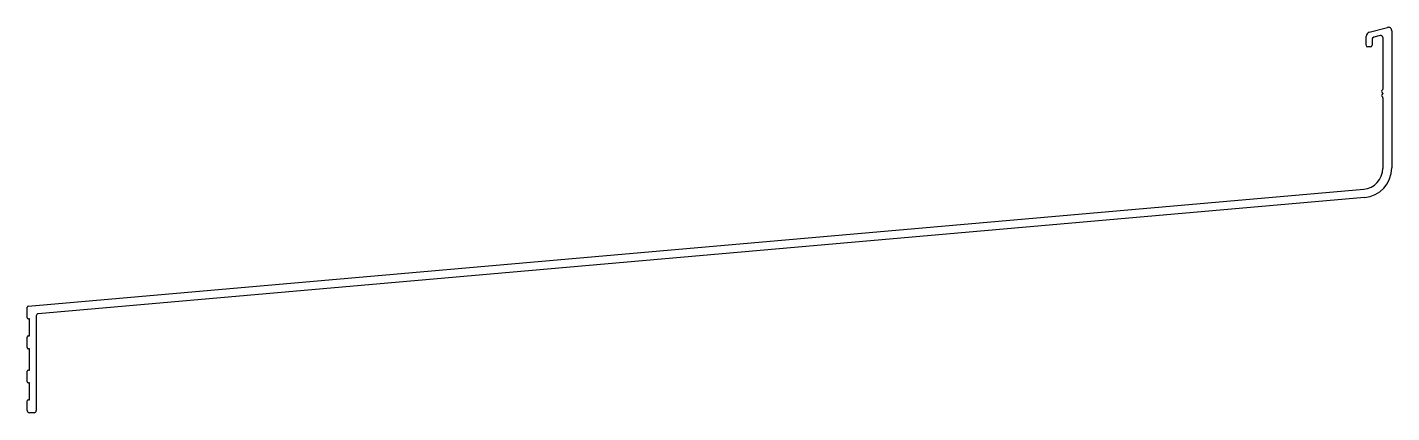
# Model space of a CAD drawing. Extents: x 2598 to 2918, y 1637 to 1727.
import ezdxf

# ---------------------------------------------------------------- set-up
doc = ezdxf.new("R2010")
doc.units = 0
doc.layers.get('0').update_dxf_attribs({"linetype": 'CONTINUOUS'})

msp = doc.modelspace()

# ---------------------------------------------------------------- linework, layer by layer
at = {"linetype": 'CONTINUOUS'}
for p, q in [((2912.11, 1723.19), (2912.11, 1725.26)), ((2912.85, 1726.22), (2917.1, 1727.36)), ((2915.38, 1725.45), (2913.88, 1725.05)), ((2916.01, 1724.97), (2916.01, 1712.9)), ((2918.11, 1726.59), (2918.11, 1694.41)), ((2913.11, 1722.79), (2912.51, 1722.79)), ((2913.51, 1724.57), (2913.51, 1723.19)), ((2915.93, 1712.72), (2915.78, 1712.57)), ((2915.78, 1712.21), (2915.98, 1712.02)), ((2915.98, 1711.76), (2915.78, 1711.57)), ((2915.78, 1711.21), (2915.93, 1711.06)), ((2916.01, 1711.94), (2916.01, 1711.83)), ((2916.01, 1710.88), (2916.01, 1694.31)), ((2598.33, 1662.03), (2911.53, 1689.43)), ((2911.72, 1687.44), (2600.66, 1660.22)), ((2598.11, 1659.26), (2598.11, 1661.78)), ((2598.61, 1659.01), (2598.36, 1659.01)), ((2598.61, 1655.01), (2598.61, 1659.01)), ((2600.21, 1659.72), (2600.21, 1637.51)), ((2598.11, 1652.26), (2598.11, 1654.76)), ((2598.36, 1655.01), (2598.61, 1655.01)), ((2598.61, 1652.01), (2598.36, 1652.01)), ((2598.61, 1647.01), (2598.61, 1652.01)), ((2598.11, 1644.26), (2598.11, 1646.76)), ((2598.36, 1647.01), (2598.61, 1647.01)), ((2598.61, 1644.01), (2598.36, 1644.01)), ((2598.61, 1640.01), (2598.61, 1644.01)), ((2598.11, 1637.51), (2598.11, 1639.76)), ((2598.36, 1640.01), (2598.61, 1640.01)), ((2599.71, 1637.01), (2598.61, 1637.01))]:
    msp.add_line(p, q, dxfattribs=at)
for centre, radius, start, end in [((2913.11, 1725.26), 1, 105, 180), ((2914.01, 1724.57), 0.5, 105, 180), ((2915.51, 1724.97), 0.5, 360, 105), ((2917.31, 1726.59), 0.8, 0, 105), ((2912.51, 1723.19), 0.4, 180, 270), ((2913.11, 1723.19), 0.4, 270, 360), ((2915.96, 1712.39), 0.25, 135, 225), ((2915.76, 1712.9), 0.25, 315, 360), ((2915.91, 1711.94), 0.1, 0, 45), ((2915.96, 1711.39), 0.25, 135, 225), ((2915.76, 1710.88), 0.25, 0, 45), ((2915.91, 1711.83), 0.1, 315, 0), ((2911.11, 1694.31), 4.9, 275, 360), ((2911.11, 1694.41), 7, 275, 360), ((2598.36, 1661.78), 0.25, 95, 180), ((2598.36, 1659.26), 0.25, 180, 270), ((2600.71, 1659.72), 0.5, 95, 180), ((2598.36, 1654.76), 0.25, 90, 180), ((2598.36, 1652.26), 0.25, 180, 270), ((2598.36, 1646.76), 0.25, 90, 180), ((2598.36, 1644.26), 0.25, 180, 270), ((2598.36, 1639.76), 0.25, 90, 180), ((2598.61, 1637.51), 0.5, 180, 270), ((2599.71, 1637.51), 0.5, 270, 0)]:
    msp.add_arc(centre, radius, start, end, dxfattribs=at)

doc.saveas('drawing.dxf')
